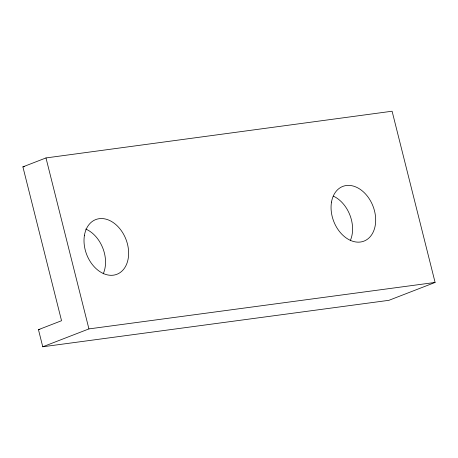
<?xml version="1.0" encoding="UTF-8"?>
<svg xmlns="http://www.w3.org/2000/svg" width="458" height="458" viewBox="0 0 458 458"><rect width="100%" height="100%" fill="white"/><g stroke="black" fill="none" stroke-linecap="round" stroke-linejoin="round"><path stroke-width="0.69" d="M22.9 166.872L45.983 157.936L392.094 111.22L435.1 282.443L388.928 300.316L42.76 346.78L38.461 329.657L61.544 320.72L22.9 166.872L24.314 166.678M42.76 346.78L88.932 328.907L435.1 282.443M38.461 329.657L39.875 329.468M45.983 157.936L88.932 328.907M85.743 229.057A29.335 21.062 68.8 0 1 103.21 273.832M333.435 196.184A29.335 21.062 68.8 0 1 350.255 240.673M84.449 235.257A29.335 21.062 68.8 0 0 113.412 275.178A29.335 21.062 68.8 0 0 121.089 230.34A29.335 21.062 68.8 0 0 84.449 235.257M331.495 202.098A29.335 21.062 68.8 0 0 360.457 242.019A29.335 21.062 68.8 0 0 368.135 197.18A29.335 21.062 68.8 0 0 331.495 202.098"/></g></svg>
